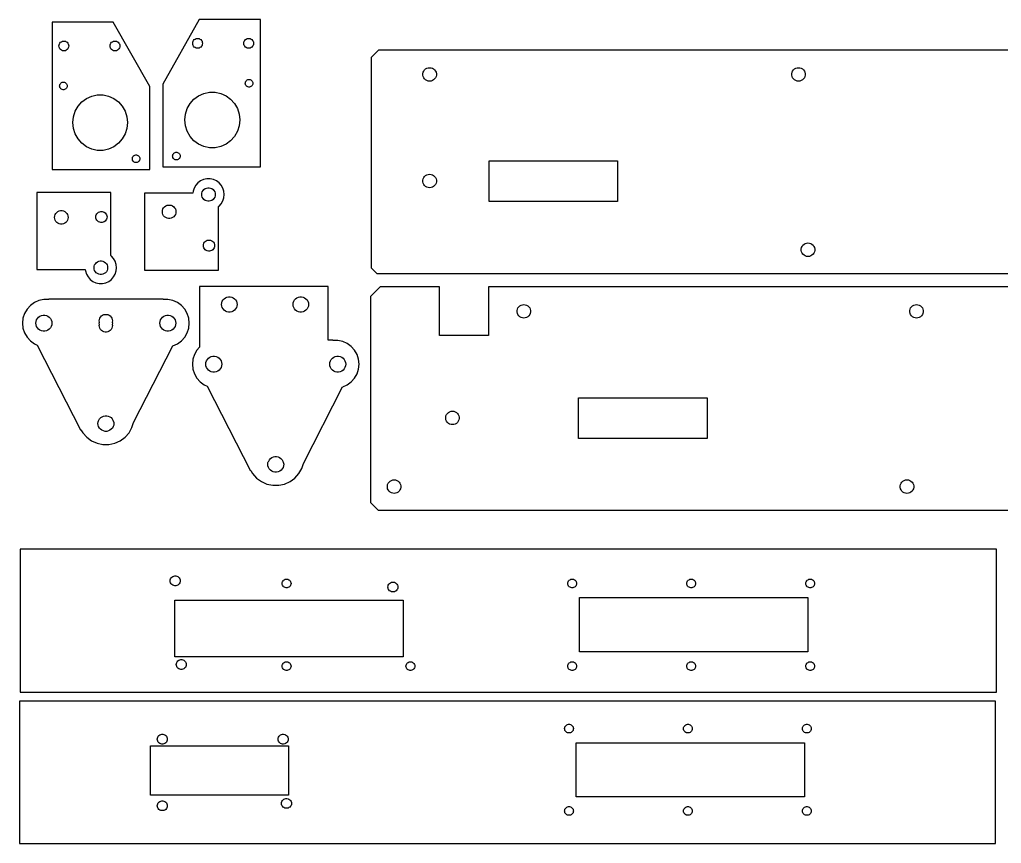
# Model space of a CAD drawing. Extents: x -131 to 1160, y 6 to 376.
# Drawn here: x 375.3 to 787.3, y 25.6 to 371.5 of the extents above; entities that cross this region are included whole.
import ezdxf

# ---------------------------------------------------------------- set-up
doc = ezdxf.new("R2010")
doc.units = 0
doc.layers.add('Layer_1', color=7, linetype='CONTINUOUS')

msp = doc.modelspace()

# ---------------------------------------------------------------- linework, layer by layer
at = {"layer": 'Layer_1', "color": 7}
for points in [[(476.360146, 371.516382), (450.670321, 371.516382), (435.359175, 344.480299), (435.359175, 309.760211), (476.360146, 309.760211)], [(429.963606, 343.368216), (414.65246, 370.404217), (388.962635, 370.404217), (388.962635, 308.648245), (429.963606, 308.648245)], [(449.788889, 359.493763), (449.371244, 359.584018), (448.981195, 359.760603), (448.635781, 360.016548), (448.350084, 360.339954), (448.136592, 360.716929), (448.004644, 361.1316), (447.959983, 361.564141), (448.004644, 361.996671), (448.136592, 362.41135), (448.350084, 362.788328), (448.635781, 363.111731), (448.981195, 363.367686), (449.371244, 363.544272), (449.788889, 363.634529), (450.215847, 363.634529), (450.633491, 363.544272), (451.02354, 363.367686), (451.368954, 363.111731), (451.654651, 362.788328), (451.868143, 362.41135), (452.000091, 361.996671), (452.044753, 361.564141), (452.000091, 361.1316), (451.868143, 360.716929), (451.654651, 360.339954), (451.368954, 360.016548), (451.02354, 359.760603), (450.633491, 359.584018), (450.215847, 359.493763)], [(471.214159, 359.493763), (470.79662, 359.584018), (470.406518, 359.760603), (470.061105, 360.016548), (469.775434, 360.339954), (469.561915, 360.716929), (469.430021, 361.1316), (469.385359, 361.564141), (469.430021, 361.996671), (469.561915, 362.41135), (469.775434, 362.788328), (470.061105, 363.111731), (470.406518, 363.367686), (470.79662, 363.544272), (471.214159, 363.634529), (471.641223, 363.634529), (472.058762, 363.544272), (472.448864, 363.367686), (472.794304, 363.111731), (473.079948, 362.788328), (473.293466, 362.41135), (473.425361, 361.996671), (473.470023, 361.564141), (473.425361, 361.1316), (473.293466, 360.716929), (473.079948, 360.339954), (472.794304, 360.016548), (472.448864, 359.760603), (472.058762, 359.584018), (471.641223, 359.493763)], [(393.681559, 358.381629), (393.263993, 358.471887), (392.873891, 358.648462), (392.528478, 358.904417), (392.242834, 359.227822), (392.029289, 359.604801), (391.897394, 360.019469), (391.852732, 360.452002), (391.897394, 360.884532), (392.029289, 361.299211), (392.242834, 361.676189), (392.528478, 361.999595), (392.873891, 362.25554), (393.263993, 362.432125), (393.681559, 362.522382), (394.108596, 362.522382), (394.526161, 362.432125), (394.916237, 362.25554), (395.261677, 361.999595), (395.547321, 361.676189), (395.76084, 361.299211), (395.892761, 360.884532), (395.937422, 360.452002), (395.892761, 360.019469), (395.76084, 359.604801), (395.547321, 359.227822), (395.261677, 358.904417), (394.916237, 358.648462), (394.526161, 358.471887), (394.108596, 358.381629)], [(415.106882, 358.381629), (414.689316, 358.471887), (414.299215, 358.648462), (413.953801, 358.904417), (413.668131, 359.227822), (413.454612, 359.604801), (413.322717, 360.019469), (413.278055, 360.452002), (413.322717, 360.884532), (413.454612, 361.299211), (413.668131, 361.676189), (413.953801, 361.999595), (414.299215, 362.25554), (414.689316, 362.432125), (415.106882, 362.522382), (415.533919, 362.522382), (415.951485, 362.432125), (416.34156, 362.25554), (416.687, 361.999595), (416.972644, 361.676189), (417.186163, 361.299211), (417.318084, 360.884532), (417.362746, 360.452002), (417.318084, 360.019469), (417.186163, 359.604801), (416.972644, 359.227822), (416.687, 358.904417), (416.34156, 358.648462), (415.951485, 358.471887), (415.533919, 358.381629)], [(525.197917, 264.953857), (928.064353, 264.953857), (931.310367, 268.186669), (931.310367, 354.726657), (927.315239, 358.705498), (902.345716, 358.705498), (902.345716, 338.313878), (881.870696, 338.313878), (881.870696, 358.705498), (525.946979, 358.705498), (522.808729, 355.580118), (522.808729, 267.333202)], [(544.547795, 348.806126), (544.67162, 349.386037), (544.913582, 349.927147), (545.26352, 350.406606), (545.705771, 350.803497), (546.221153, 351.099756), (546.787044, 351.282845), (547.378916, 351.344546), (547.97071, 351.282845), (548.536733, 351.099756), (549.052062, 350.803497), (549.49434, 350.406606), (549.844278, 349.927147), (550.086239, 349.386037), (550.210064, 348.806126), (550.210064, 348.213247), (550.086239, 347.633336), (549.844278, 347.092226), (549.49434, 346.612778), (549.052062, 346.215876), (548.536733, 345.919246), (547.97071, 345.736157), (547.378916, 345.674457), (546.787044, 345.736157), (546.221153, 345.919246), (545.705771, 346.215876), (545.26352, 346.612778), (544.913582, 347.092226), (544.67162, 347.633336), (544.547795, 348.213247)], [(699.35934, 348.806126), (699.482027, 349.386037), (699.724756, 349.927147), (700.074297, 350.406606), (700.51676, 350.803497), (701.032115, 351.099756), (701.597451, 351.282845), (702.18972, 351.344546), (702.78199, 351.282845), (703.347325, 351.099756), (703.862681, 350.803497), (704.305117, 350.406606), (704.654685, 349.927147), (704.897413, 349.386037), (705.020101, 348.806126), (705.020101, 348.213247), (704.897413, 347.633336), (704.654685, 347.092226), (704.305117, 346.612778), (703.862681, 346.215876), (703.347325, 345.919246), (702.78199, 345.736157), (702.18972, 345.674457), (701.597451, 345.736157), (701.032115, 345.919246), (700.51676, 346.215876), (700.074297, 346.612778), (699.724756, 347.092226), (699.482027, 347.633336), (699.35934, 348.213247)], [(471.455247, 343.187564), (471.132165, 343.257631), (470.830407, 343.394534), (470.563231, 343.592448), (470.342198, 343.842738), (470.176992, 344.134306), (470.074916, 344.454542), (470.040441, 344.78946), (470.074916, 345.124367), (470.176992, 345.444602), (470.342198, 345.73616), (470.563231, 345.986451), (470.830407, 346.184375), (471.132165, 346.321268), (471.455247, 346.391335), (471.785474, 346.391335), (472.108583, 346.321268), (472.41034, 346.184375), (472.67749, 345.986451), (472.898549, 345.73616), (473.063755, 345.444602), (473.165699, 345.124367), (473.20028, 344.78946), (473.165699, 344.454542), (473.063755, 344.134306), (472.898549, 343.842738), (472.67749, 343.592448), (472.41034, 343.394534), (472.108583, 343.257631), (471.785474, 343.187564)], [(393.537281, 342.075491), (393.214199, 342.145558), (392.912441, 342.282461), (392.645265, 342.480375), (392.424232, 342.730665), (392.259026, 343.022223), (392.15695, 343.342459), (392.122475, 343.677376), (392.15695, 344.012286), (392.259026, 344.332522), (392.424232, 344.624082), (392.645265, 344.87437), (392.912441, 345.072283), (393.214199, 345.209189), (393.537281, 345.279254), (393.867508, 345.279254), (394.190617, 345.209189), (394.492348, 345.072283), (394.759524, 344.87437), (394.980557, 344.624082), (395.145763, 344.332522), (395.247839, 344.012286), (395.282314, 343.677376), (395.247839, 343.342459), (395.145763, 343.022223), (394.980557, 342.730665), (394.759524, 342.480375), (394.492348, 342.282461), (394.190617, 342.145558), (393.867508, 342.075491)], [(407.927466, 316.634901), (405.576643, 317.144314), (403.381051, 318.140923), (401.436708, 319.581079), (399.828544, 321.40187), (398.626833, 323.523754), (397.8842, 325.853971), (397.632952, 328.290734), (397.8842, 330.727488), (398.626833, 333.057702), (399.828544, 335.179589), (401.436708, 337.000391), (403.381051, 338.440534), (405.576643, 339.437145), (407.927466, 339.946558), (410.330835, 339.946558), (412.681658, 339.437145), (414.87725, 338.440534), (416.821567, 337.000391), (418.429757, 335.179589), (419.631442, 333.057702), (420.374075, 330.727488), (420.625349, 328.290734), (420.374075, 325.853971), (419.631442, 323.523754), (418.429757, 321.40187), (416.821567, 319.581079), (414.87725, 318.140923), (412.681658, 317.144314), (410.330835, 316.634901)], [(454.991946, 317.746887), (452.641097, 318.2563), (450.445505, 319.252919), (448.501161, 320.69307), (446.892998, 322.513869), (445.691339, 324.635764), (444.948654, 326.965986), (444.697432, 329.402756), (444.948654, 331.839516), (445.691339, 334.169749), (446.892998, 336.29163), (448.501161, 338.11244), (450.445505, 339.552594), (452.641097, 340.54921), (454.991946, 341.058626), (457.395315, 341.058626), (459.746138, 340.54921), (461.94173, 339.552594), (463.886047, 338.11244), (465.494238, 336.29163), (466.695922, 334.169749), (467.438555, 331.839516), (467.68983, 329.402756), (467.438555, 326.965986), (466.695922, 324.635764), (465.494238, 322.513869), (463.886047, 320.69307), (461.94173, 319.252919), (459.746138, 318.2563), (457.395315, 317.746887)], [(424.043978, 311.498691), (423.720869, 311.568755), (423.419111, 311.705658), (423.151935, 311.903575), (422.930902, 312.153863), (422.765696, 312.445433), (422.663646, 312.765659), (422.629145, 313.100576), (422.663646, 313.435486), (422.765696, 313.755719), (422.930902, 314.047279), (423.151935, 314.297578), (423.419111, 314.495483), (423.720869, 314.632387), (424.043978, 314.702454), (424.374178, 314.702454), (424.697287, 314.632387), (424.999044, 314.495483), (425.26622, 314.297578), (425.487253, 314.047279), (425.652459, 313.755719), (425.754509, 313.435486), (425.789011, 313.100576), (425.754509, 312.765659), (425.652459, 312.445433), (425.487253, 312.153863), (425.26622, 311.903575), (424.999044, 311.705658), (424.697287, 311.568755), (424.374178, 311.498691)], [(440.948551, 312.610652), (440.625468, 312.680719), (440.323737, 312.817633), (440.056535, 313.015536), (439.835502, 313.265835), (439.670375, 313.557405), (439.568299, 313.877639), (439.533718, 314.212548), (439.568299, 314.547466), (439.670375, 314.867701), (439.835502, 315.159259), (440.056535, 315.409547), (440.323737, 315.607471), (440.625468, 315.744367), (440.948551, 315.814431), (441.278857, 315.814431), (441.601939, 315.744367), (441.903644, 315.607471), (442.170873, 315.409547), (442.391879, 315.159259), (442.557032, 314.867701), (442.659082, 314.547466), (442.693584, 314.212548), (442.659082, 313.877639), (442.557032, 313.557405), (442.391879, 313.265835), (442.170873, 313.015536), (441.903644, 312.817633), (441.601939, 312.680719), (441.278857, 312.610652)], [(572.348254, 312.202678), (626.282455, 312.202678), (626.282455, 295.093629), (572.348254, 295.093629)], [(544.547795, 304.044058), (544.67162, 304.623966), (544.913582, 305.165076), (545.26352, 305.644527), (545.705771, 306.041426), (546.221153, 306.337685), (546.787044, 306.520785), (547.378916, 306.582486), (547.97071, 306.520785), (548.536733, 306.337685), (549.052062, 306.041426), (549.49434, 305.644527), (549.844278, 305.165076), (550.086239, 304.623966), (550.210064, 304.044058), (550.210064, 303.451177), (550.086239, 302.871276), (549.844278, 302.330156), (549.49434, 301.850707), (549.052062, 301.453808), (548.536733, 301.157168), (547.97071, 300.974065), (547.378916, 300.912367), (546.787044, 300.974065), (546.221153, 301.157168), (545.705771, 301.453808), (545.26352, 301.850707), (544.913582, 302.330156), (544.67162, 302.871276), (544.547795, 303.451177)], [(458.75874, 293.0087), (459.012052, 293.192688), (459.935845, 294.218689), (460.626248, 295.4144), (461.052836, 296.727387), (461.19714, 298.100397), (461.052836, 299.473486), (460.626248, 300.786486), (459.935845, 301.982184), (459.012052, 303.008182), (457.89514, 303.819683), (456.633845, 304.381184), (455.283438, 304.668284), (453.902842, 304.668284), (452.552329, 304.381184), (451.29114, 303.819683), (450.174228, 303.008182), (449.250329, 301.982184), (448.560031, 300.786486), (448.133444, 299.473486), (448.046845, 298.649087), (427.770713, 298.649087), (427.770713, 266.340298), (458.75874, 266.340298)], [(454.295245, 295.266209), (453.712448, 295.390079), (453.168147, 295.63239), (452.686235, 295.98259), (452.287534, 296.425288), (451.98964, 296.941276), (451.805543, 297.507886), (451.743233, 298.100397), (451.805543, 298.692976), (451.98964, 299.259587), (452.287534, 299.775588), (452.686235, 300.218286), (453.168147, 300.568486), (453.712448, 300.810886), (454.295245, 300.934688), (454.891034, 300.934688), (455.473726, 300.810886), (456.018027, 300.568486), (456.500045, 300.218286), (456.898745, 299.775588), (457.19664, 299.259587), (457.380737, 298.692976), (457.44302, 298.100397), (457.380737, 297.507886), (457.19664, 296.941276), (456.898745, 296.425288), (456.500045, 295.98259), (456.018027, 295.63239), (455.473726, 295.390079), (454.891034, 295.266209)], [(411.460024, 261.071068), (412.721319, 261.632566), (413.838231, 262.444067), (414.762024, 263.470069), (415.452428, 264.665768), (415.879015, 265.978768), (416.023319, 267.351869), (415.879015, 268.724866), (415.452428, 270.037964), (414.762024, 271.233565), (413.838231, 272.259564), (413.584919, 272.443666), (413.584919, 298.969765), (382.596893, 298.969765), (382.596893, 266.660967), (402.887921, 266.660967), (402.959623, 265.978768), (403.386184, 264.665768), (404.076482, 263.470069), (405.000381, 262.444067), (406.117293, 261.632566), (407.378509, 261.071068), (408.729021, 260.784066), (410.109591, 260.784066)], [(437.775006, 288.011893), (437.192288, 288.135792), (436.648013, 288.378102), (436.165995, 288.728302), (435.767348, 289.171104), (435.469453, 289.687091), (435.285356, 290.253702), (435.223073, 290.846183), (435.285356, 291.438689), (435.469453, 292.005397), (435.767348, 292.521279), (436.165995, 292.964088), (436.648013, 293.314288), (437.192288, 293.556599), (437.775006, 293.6805), (438.370821, 293.6805), (438.953645, 293.556599), (439.49792, 293.314288), (439.979911, 292.964088), (440.378532, 292.521279), (440.6764, 292.005397), (440.860524, 291.438689), (440.922833, 290.846183), (440.860524, 290.253702), (440.6764, 289.687091), (440.378532, 289.171104), (439.979911, 288.728302), (439.49792, 288.378102), (438.953645, 288.135792), (438.370821, 288.011893)], [(392.540252, 285.650365), (391.957507, 285.774264), (391.413233, 286.016564), (390.931241, 286.366764), (390.532567, 286.809565), (390.234673, 287.325465), (390.050576, 287.892065), (389.988293, 288.484666), (390.050576, 289.077166), (390.234673, 289.643766), (390.532567, 290.159764), (390.931241, 290.602566), (391.413233, 290.952665), (391.957507, 291.195065), (392.540252, 291.318965), (393.136094, 291.318965), (393.718785, 291.195065), (394.263086, 290.952665), (394.745104, 290.602566), (395.143805, 290.159764), (395.441699, 289.643766), (395.625796, 289.077166), (395.688106, 288.484666), (395.625796, 287.892065), (395.441699, 287.325465), (395.143805, 286.809565), (394.745104, 286.366764), (394.263086, 286.016564), (393.718785, 285.774264), (393.136094, 285.650365)], [(409.41752, 286.310566), (408.937116, 286.412666), (408.488409, 286.612464), (408.091031, 286.901166), (407.762419, 287.266164), (407.516806, 287.691564), (407.365015, 288.158665), (407.313606, 288.647165), (407.365015, 289.135665), (407.516806, 289.602864), (407.762419, 290.028166), (408.091031, 290.393264), (408.488409, 290.681964), (408.937116, 290.881664), (409.41752, 290.983864), (409.908719, 290.983864), (410.389229, 290.881664), (410.837909, 290.681964), (411.235313, 290.393264), (411.563926, 290.028166), (411.809512, 289.602864), (411.96133, 289.135665), (412.012633, 288.647165), (411.96133, 288.158665), (411.809512, 287.691564), (411.563926, 287.266164), (411.235313, 286.901166), (410.837909, 286.612464), (410.389229, 286.412666), (409.908719, 286.310566)], [(454.530434, 274.305923), (454.04995, 274.408026), (453.601243, 274.607812), (453.203945, 274.896499), (452.875253, 275.261516), (452.62964, 275.686886), (452.477849, 276.154059), (452.426546, 276.642509), (452.477849, 277.131009), (452.62964, 277.598207), (452.875253, 278.023499), (453.203945, 278.388499), (453.601243, 278.677289), (454.04995, 278.876999), (454.530434, 278.979208), (455.021633, 278.979208), (455.502036, 278.876999), (455.950743, 278.677289), (456.348148, 278.388499), (456.676839, 278.023499), (456.922346, 277.598207), (457.074138, 277.131009), (457.12552, 276.642509), (457.074138, 276.154059), (456.922346, 275.686886), (456.676839, 275.261516), (456.348148, 274.896499), (455.950743, 274.607812), (455.502036, 274.408026), (455.021633, 274.305923)], [(703.354443, 275.197386), (703.47713, 275.777326), (703.719859, 276.318426), (704.069426, 276.797904), (704.511862, 277.194779), (705.027271, 277.491059), (705.592553, 277.674151), (706.184849, 277.735852), (706.777146, 277.674151), (707.342428, 277.491059), (707.85781, 277.194779), (708.300273, 276.797904), (708.64984, 276.318426), (708.892569, 275.777326), (709.015256, 275.197386), (709.015256, 274.604534), (708.892569, 274.024621), (708.64984, 273.483521), (708.300273, 273.00407), (707.85781, 272.607168), (707.342428, 272.310517), (706.777146, 272.127426), (706.184849, 272.065725), (705.592553, 272.127426), (705.027271, 272.310517), (704.511862, 272.607168), (704.069426, 273.00407), (703.719859, 273.483521), (703.47713, 274.024621), (703.354443, 274.604534)], [(409.121425, 264.517567), (408.538627, 264.641466), (407.994326, 264.883766), (407.512414, 265.233966), (407.113714, 265.676768), (406.815819, 266.192668), (406.631722, 266.759369), (406.569413, 267.351869), (406.631722, 267.944369), (406.815819, 268.510966), (407.113714, 269.026964), (407.512414, 269.469766), (407.994326, 269.819865), (408.538627, 270.062265), (409.121425, 270.186064), (409.717214, 270.186064), (410.299932, 270.062265), (410.844206, 269.819865), (411.326224, 269.469766), (411.724925, 269.026964), (412.022819, 268.510966), (412.206916, 267.944369), (412.269199, 267.351869), (412.206916, 266.759369), (412.022819, 266.192668), (411.724925, 265.676768), (411.326224, 265.233966), (410.844206, 264.883766), (410.299932, 264.641466), (409.717214, 264.517567)], [(486.525253, 176.51864), (488.817073, 177.53903), (490.846613, 179.0136), (492.525262, 180.87791), (493.779572, 183.050509), (494.470055, 185.17559), (510.86467, 217.351749), (510.907268, 217.360745), (512.817057, 218.211065), (514.508353, 219.439864), (515.907258, 220.993455), (516.952574, 222.803954), (517.598554, 224.792264), (517.817074, 226.871365), (517.598554, 228.950466), (516.952574, 230.938765), (515.907258, 232.749165), (514.508353, 234.302764), (512.817057, 235.531664), (510.907268, 236.381966), (508.862356, 236.816565), (506.817074, 236.816565), (506.817074, 236.931365), (504.817063, 236.931365), (504.817063, 259.43136), (450.817059, 259.43136), (450.817059, 233.959965), (449.72687, 232.749155), (448.681554, 230.938765), (448.035574, 228.950455), (447.817055, 226.871354), (448.035574, 224.792256), (448.681554, 222.803954), (449.72687, 220.993455), (451.125775, 219.439864), (452.817071, 218.211065), (454.00005, 217.684354), (472.154673, 182.054036), (472.367266, 182.162385), (473.108867, 180.877905), (474.787516, 179.013595), (476.817055, 177.539024), (479.108876, 176.518635), (481.562727, 175.997136), (484.071401, 175.997136)], [(927.964394, 259.253748), (572.040755, 259.253748), (572.040755, 238.862136), (551.56571, 238.862136), (551.56571, 259.253748), (526.596187, 259.253748), (522.601031, 255.274878), (522.601031, 168.734919), (525.847098, 165.502107), (928.713482, 165.502107), (931.10267, 167.881558), (931.10267, 256.128246)], [(415.234173, 193.6859), (417.525967, 194.706289), (419.555533, 196.18086), (421.234156, 198.045169), (422.488466, 200.217769), (423.178975, 202.34286), (439.573564, 234.519011), (439.616162, 234.528007), (441.525978, 235.378327), (443.217274, 236.607126), (444.616179, 238.160717), (445.661468, 239.971227), (446.307475, 241.959528), (446.525968, 244.038627), (446.307475, 246.117725), (445.661468, 248.106024), (444.616179, 249.916425), (443.217274, 251.470021), (441.525978, 252.698921), (439.616162, 253.54922), (437.571277, 253.983819), (435.525968, 253.983819), (435.525968, 254.098619), (387.525948, 254.098619), (387.525948, 253.983819), (385.480639, 253.983819), (383.435728, 253.54922), (381.525939, 252.698921), (379.834643, 251.470021), (378.435738, 249.916425), (377.390448, 248.106024), (376.744415, 246.117725), (376.525949, 244.038627), (376.744415, 241.959518), (377.390448, 239.971216), (378.435738, 238.160717), (379.834643, 236.607126), (381.525939, 235.378327), (382.708944, 234.851616), (400.863541, 199.221298), (401.076134, 199.329647), (401.817761, 198.045167), (403.496383, 196.180857), (405.525949, 194.706286), (407.817743, 193.685897), (410.271621, 193.164398), (412.780268, 193.164398)], [(462.977362, 248.699167), (462.312755, 248.840478), (461.692069, 249.116767), (461.142371, 249.516168), (460.687764, 250.021073), (460.348065, 250.609464), (460.138066, 251.255664), (460.067051, 251.931372), (460.138066, 252.607073), (460.348065, 253.253273), (460.687764, 253.841672), (461.142371, 254.346558), (461.692069, 254.74597), (462.312755, 255.022259), (462.977362, 255.16357), (463.656759, 255.16357), (464.321366, 255.022259), (464.942052, 254.74597), (465.491777, 254.346558), (465.946331, 253.841672), (466.286056, 253.253273), (466.496056, 252.607073), (466.567044, 251.931372), (466.496056, 251.255664), (466.286056, 250.609464), (465.946331, 250.021073), (465.491777, 249.516168), (464.942052, 249.116767), (464.321366, 248.840478), (463.656759, 248.699167)], [(492.977355, 248.699167), (492.312722, 248.840478), (491.692036, 249.116767), (491.14239, 249.516168), (490.687757, 250.021073), (490.348032, 250.609464), (490.138085, 251.255664), (490.067071, 251.931372), (490.138085, 252.607073), (490.348032, 253.253273), (490.687757, 253.841672), (491.14239, 254.346558), (491.692062, 254.74597), (492.312722, 255.022259), (492.977355, 255.16357), (493.656752, 255.16357), (494.321359, 255.022259), (494.942072, 254.74597), (495.49177, 254.346558), (495.946377, 253.841672), (496.286076, 253.253273), (496.496075, 252.607073), (496.567063, 251.931372), (496.496075, 251.255664), (496.286076, 250.609464), (495.946377, 250.021073), (495.49177, 249.516168), (494.942072, 249.116767), (494.321359, 248.840478), (493.656752, 248.699167)], [(589.753128, 248.761577), (589.630441, 248.181896), (589.387712, 247.640487), (589.038171, 247.160985), (588.595708, 246.764396), (588.0803, 246.468137), (587.515017, 246.285037), (586.922721, 246.223037), (586.330451, 246.285037), (585.765143, 246.468137), (585.249761, 246.764396), (584.807298, 247.160985), (584.457731, 247.640487), (584.215028, 248.181896), (584.092341, 248.761577), (584.092341, 249.354267), (584.215028, 249.933996), (584.457731, 250.475407), (584.807298, 250.954856), (585.249761, 251.351456), (585.765143, 251.647715), (586.330451, 251.830818), (586.922721, 251.892817), (587.515017, 251.830818), (588.0803, 251.647715), (588.595708, 251.351456), (589.038171, 250.954856), (589.387712, 250.475407), (589.630441, 249.933996), (589.753128, 249.354267)], [(754.552085, 248.761577), (754.429398, 248.181896), (754.186669, 247.640487), (753.837101, 247.160985), (753.394639, 246.764396), (752.879257, 246.468137), (752.313975, 246.285037), (751.721678, 246.223037), (751.129409, 246.285037), (750.5641, 246.468137), (750.048718, 246.764396), (749.606255, 247.160985), (749.256688, 247.640487), (749.013985, 248.181896), (748.891298, 248.761577), (748.891298, 249.354267), (749.013985, 249.933996), (749.256688, 250.475407), (749.606255, 250.954856), (750.048718, 251.351456), (750.5641, 251.647715), (751.129409, 251.830818), (751.721678, 251.892817), (752.313975, 251.830818), (752.879257, 251.647715), (753.394639, 251.351456), (753.837101, 250.954856), (754.186669, 250.475407), (754.429398, 249.933996), (754.552085, 249.354267)], [(385.175734, 240.70702), (384.490754, 240.85262), (383.850938, 241.13742), (383.284333, 241.54912), (382.815756, 242.069521), (382.465554, 242.67602), (382.249151, 243.342119), (382.175941, 244.038629), (382.249151, 244.735126), (382.465554, 245.401228), (382.815756, 246.007727), (383.284333, 246.528128), (383.850938, 246.939828), (384.490754, 247.224628), (385.175734, 247.370228), (385.876139, 247.370228), (386.561145, 247.224628), (387.200934, 246.939828), (387.767539, 246.528128), (388.236143, 246.007727), (388.586345, 245.401228), (388.802748, 244.735126), (388.875958, 244.038629), (388.802748, 243.342119), (388.586345, 242.67602), (388.236143, 242.069521), (387.767539, 241.54912), (387.200934, 241.13742), (386.561145, 240.85262), (385.876139, 240.70702)], [(411.238515, 240.303721), (410.676143, 240.42322), (410.150945, 240.657019), (409.685834, 240.994921), (409.301156, 241.42222), (409.013713, 241.920121), (408.836045, 242.466819), (408.775958, 243.038621), (408.828557, 243.53862), (408.775958, 244.038629), (408.828557, 244.538631), (408.775958, 245.038627), (408.836045, 245.610328), (409.013713, 246.157127), (409.301156, 246.655028), (409.685834, 247.082227), (410.150971, 247.420227), (410.676143, 247.654028), (411.238515, 247.773527), (411.813401, 247.773527), (412.375747, 247.654028), (412.900945, 247.420227), (413.366056, 247.082227), (413.750734, 246.655028), (414.038203, 246.157127), (414.215845, 245.610328), (414.275958, 245.038627), (414.223465, 244.538631), (414.275958, 244.038629), (414.223465, 243.53862), (414.275958, 243.038621), (414.215845, 242.466819), (414.038203, 241.920121), (413.750734, 241.42222), (413.366056, 240.994921), (412.900945, 240.657019), (412.375747, 240.42322), (411.813401, 240.303721)], [(437.175778, 240.70702), (436.490771, 240.85262), (435.850982, 241.13742), (435.284377, 241.54912), (434.815774, 242.069521), (434.465545, 242.67602), (434.249169, 243.342119), (434.175958, 244.038629), (434.249169, 244.735126), (434.465545, 245.401228), (434.815774, 246.007727), (435.284377, 246.528128), (435.850982, 246.939828), (436.490771, 247.224628), (437.175778, 247.370228), (437.876183, 247.370228), (438.561163, 247.224628), (439.200978, 246.939828), (439.767583, 246.528128), (440.23616, 246.007727), (440.586363, 245.401228), (440.802765, 244.735126), (440.875976, 244.038629), (440.802765, 243.342119), (440.586363, 242.67602), (440.23616, 242.069521), (439.767583, 241.54912), (439.200978, 241.13742), (438.561163, 240.85262), (437.876183, 240.70702)], [(456.466866, 223.53976), (455.78186, 223.685361), (455.142071, 223.970161), (454.575466, 224.38186), (454.106862, 224.902261), (453.75666, 225.50876), (453.540257, 226.17486), (453.467047, 226.871359), (453.540257, 227.567859), (453.75666, 228.233961), (454.106862, 228.840471), (454.575466, 229.360869), (455.142071, 229.772561), (455.78186, 230.057361), (456.466866, 230.202969), (457.167271, 230.202969), (457.852251, 230.057361), (458.492066, 229.772561), (459.058671, 229.360869), (459.527275, 228.840471), (459.877451, 228.233961), (460.093854, 227.567859), (460.167037, 226.871359), (460.093854, 226.17486), (459.877451, 225.50876), (459.527275, 224.902261), (459.058671, 224.38186), (458.492066, 223.970161), (457.852251, 223.685361), (457.167271, 223.53976)], [(508.466831, 223.53976), (507.781851, 223.685361), (507.142062, 223.970161), (506.575457, 224.38186), (506.106853, 224.902261), (505.756651, 225.50876), (505.540275, 226.17486), (505.467064, 226.871359), (505.540275, 227.567859), (505.756651, 228.233961), (506.106853, 228.840471), (506.575457, 229.360869), (507.142062, 229.772561), (507.781851, 230.057361), (508.466831, 230.202969), (509.167262, 230.202969), (509.852242, 230.057361), (510.492031, 229.772561), (511.058663, 229.360869), (511.527266, 228.840471), (511.877469, 228.233961), (512.093871, 227.567859), (512.167055, 226.871359), (512.093871, 226.17486), (511.877469, 225.50876), (511.527266, 224.902261), (511.058663, 224.38186), (510.492031, 223.970161), (509.852242, 223.685361), (509.167262, 223.53976)], [(663.828762, 195.641879), (609.894561, 195.641879), (609.894561, 212.750957), (663.828762, 212.750957)], [(559.789674, 203.999567), (559.667013, 203.419846), (559.424284, 202.878437), (559.074717, 202.398975), (558.632254, 202.002386), (558.116872, 201.706137), (557.551564, 201.523046), (556.959294, 201.461046), (556.366998, 201.523046), (555.801715, 201.706137), (555.286307, 202.002386), (554.843871, 202.398975), (554.494303, 202.878437), (554.251574, 203.419846), (554.128887, 203.999567), (554.128887, 204.592226), (554.251574, 205.171946), (554.494303, 205.713355), (554.843871, 206.192807), (555.286307, 206.589406), (555.801715, 206.885666), (556.366998, 207.068768), (556.959294, 207.130768), (557.551564, 207.068768), (558.116872, 206.885666), (558.632254, 206.589406), (559.074717, 206.192807), (559.424284, 205.713355), (559.667013, 205.171946), (559.789674, 204.592226)], [(411.175782, 198.65197), (410.490749, 198.79757), (409.85096, 199.082421), (409.284382, 199.494091), (408.815752, 200.014521), (408.465576, 200.621049), (408.249146, 201.287109), (408.175963, 201.983601), (408.249146, 202.680119), (408.367706, 203.04485), (408.492986, 203.108749), (408.556989, 203.305549), (408.896714, 203.893929), (409.351321, 204.39886), (409.90102, 204.79822), (410.521706, 205.07458), (411.186286, 205.215809), (411.86571, 205.215809), (412.53029, 205.07458), (413.151003, 204.79822), (413.700674, 204.39886), (414.155308, 203.893929), (414.495006, 203.305549), (414.705006, 202.65936), (414.71506, 202.569261), (414.820735, 202.515461), (414.876641, 201.983609), (414.803431, 201.287119), (414.587002, 200.62106), (414.236853, 200.014529), (413.768223, 199.494099), (413.201617, 199.082431), (412.561828, 198.797581), (411.876769, 198.651981)], [(482.466915, 181.484711), (481.781855, 181.630311), (481.142066, 181.915161), (480.575461, 182.326821), (480.106831, 182.847259), (479.756682, 183.45379), (479.540279, 184.119849), (479.467069, 184.816341), (479.540279, 185.51286), (479.658812, 185.87758), (479.784093, 185.941479), (479.847989, 186.138279), (480.187714, 186.72667), (480.642348, 187.231601), (481.19202, 187.63096), (481.812706, 187.90732), (482.477313, 188.048549), (483.15671, 188.048549), (483.821317, 187.90732), (484.442003, 187.63096), (484.991675, 187.231601), (485.446308, 186.72667), (485.786033, 186.138279), (485.99598, 185.49209), (486.006034, 185.401991), (486.111682, 185.348191), (486.167589, 184.816349), (486.094379, 184.11986), (485.877949, 183.453801), (485.5278, 182.84727), (485.05917, 182.326829), (484.492591, 181.915169), (483.852802, 181.630321), (483.167743, 181.484721)], [(535.319552, 175.152917), (535.196865, 174.573188), (534.954136, 174.031771), (534.604569, 173.55232), (534.162106, 173.155709), (533.646724, 172.859455), (533.081442, 172.676364), (532.489145, 172.614372), (531.896849, 172.676364), (531.331567, 172.859455), (530.816185, 173.155709), (530.373722, 173.55232), (530.024155, 174.031771), (529.781426, 174.573188), (529.658739, 175.152917), (529.658739, 175.745557), (529.781426, 176.325285), (530.024155, 176.866676), (530.373722, 177.346154), (530.816185, 177.742738), (531.331567, 178.038992), (531.896849, 178.222083), (532.489145, 178.284075), (533.081442, 178.222083), (533.646724, 178.038992), (534.162106, 177.742738), (534.604569, 177.346154), (534.954136, 176.866676), (535.196865, 176.325285), (535.319552, 175.745557)], [(750.556983, 175.152917), (750.434295, 174.573188), (750.191566, 174.031771), (749.841999, 173.55232), (749.399536, 173.155709), (748.884154, 172.859455), (748.318872, 172.676364), (747.726576, 172.614372), (747.13428, 172.676364), (746.568997, 172.859455), (746.053589, 173.155709), (745.611153, 173.55232), (745.261585, 174.031771), (745.018856, 174.573188), (744.896169, 175.152917), (744.896169, 175.745557), (745.018856, 176.325285), (745.261585, 176.866676), (745.611153, 177.346154), (746.053589, 177.742738), (746.568997, 178.038992), (747.13428, 178.222083), (747.726576, 178.284075), (748.318872, 178.222083), (748.884154, 178.038992), (749.399536, 177.742738), (749.841999, 177.346154), (750.191566, 176.866676), (750.434295, 176.325285), (750.556983, 175.745557)], [(785.334319, 149.151151), (375.50299, 149.151151), (375.50299, 89.148837), (785.334319, 89.148837)], [(440.40724, 133.82188), (439.97835, 133.911706), (439.577692, 134.088792), (439.222912, 134.34475), (438.929542, 134.668256), (438.710282, 135.045287), (438.574736, 135.45944), (438.52891, 135.892457), (438.574736, 136.3255), (438.710282, 136.739547), (438.929542, 137.116684), (439.222912, 137.44019), (439.577692, 137.696148), (439.97835, 137.873313), (440.40724, 137.963165), (440.84576, 137.963165), (441.27465, 137.873313), (441.675308, 137.696148), (442.030088, 137.44019), (442.323458, 137.116684), (442.542692, 136.739547), (442.678264, 136.3255), (442.72409, 135.892457), (442.678264, 135.45944), (442.542692, 135.045287), (442.323458, 134.668256), (442.030088, 134.34475), (441.675308, 134.088792), (441.27465, 133.911706), (440.84576, 133.82188)], [(487.182239, 132.945739), (486.803674, 133.024611), (486.45109, 133.18061), (486.138458, 133.406114), (485.879749, 133.691203), (485.686947, 134.023308), (485.56709, 134.388168), (485.527138, 134.769671), (485.56709, 135.150988), (485.686947, 135.515955), (485.879749, 135.84806), (486.138458, 136.133042), (486.45109, 136.358547), (486.803674, 136.514545), (487.182239, 136.594423), (487.567817, 136.594423), (487.946383, 136.514545), (488.298966, 136.358547), (488.611624, 136.133042), (488.870334, 135.84806), (489.063109, 135.515955), (489.182966, 135.150988), (489.222918, 134.769671), (489.182966, 134.388168), (489.063109, 134.023308), (488.870334, 133.691203), (488.611624, 133.406114), (488.298966, 133.18061), (487.946383, 133.024611), (487.567817, 132.945739)], [(607.04521, 132.945739), (606.666565, 133.024611), (606.314034, 133.18061), (606.001349, 133.406114), (605.742693, 133.691203), (605.549891, 134.023308), (605.430034, 134.388168), (605.390082, 134.769671), (605.430034, 135.150988), (605.549891, 135.515955), (605.742693, 135.84806), (606.001349, 136.133042), (606.314034, 136.358547), (606.666565, 136.514545), (607.04521, 136.594423), (607.430681, 136.594423), (607.809353, 136.514545), (608.161884, 136.358547), (608.474542, 136.133042), (608.733225, 135.84806), (608.926, 135.515955), (609.045857, 135.150988), (609.085835, 134.769671), (609.045857, 134.388168), (608.926, 134.023308), (608.733225, 133.691203), (608.474542, 133.406114), (608.161884, 133.18061), (607.809353, 133.024611), (607.430681, 132.945739)], [(656.988066, 132.945739), (656.6095, 133.024611), (656.25689, 133.18061), (655.944231, 133.406114), (655.685548, 133.691203), (655.49272, 134.023308), (655.372943, 134.388168), (655.332965, 134.769671), (655.372943, 135.150988), (655.49272, 135.515955), (655.685548, 135.84806), (655.944231, 136.133042), (656.25689, 136.358547), (656.6095, 136.514545), (656.988066, 136.594423), (657.373643, 136.594423), (657.752209, 136.514545), (658.104766, 136.358547), (658.417424, 136.133042), (658.67616, 135.84806), (658.868909, 135.515955), (658.988765, 135.150988), (659.028717, 134.769671), (658.988765, 134.388168), (658.868909, 134.023308), (658.67616, 133.691203), (658.417424, 133.406114), (658.104766, 133.18061), (657.752209, 133.024611), (657.373643, 132.945739)], [(706.930948, 132.945739), (706.552382, 133.024611), (706.199772, 133.18061), (705.88714, 133.406114), (705.628431, 133.691203), (705.435682, 134.023308), (705.315772, 134.388168), (705.27582, 134.769671), (705.315772, 135.150988), (705.435682, 135.515955), (705.628431, 135.84806), (705.88714, 136.133042), (706.199772, 136.358547), (706.552382, 136.514545), (706.930948, 136.594423), (707.316525, 136.594423), (707.695038, 136.514545), (708.047675, 136.358547), (708.360306, 136.133042), (708.619016, 135.84806), (708.811818, 135.515955), (708.931648, 135.150988), (708.971626, 134.769671), (708.931648, 134.388168), (708.811818, 134.023308), (708.619016, 133.691203), (708.360306, 133.406114), (708.047675, 133.18061), (707.695038, 133.024611), (707.316525, 132.945739)], [(531.758287, 131.211422), (531.329768, 131.301248), (530.929215, 131.478228), (530.57462, 131.734186), (530.280959, 132.057798), (530.062202, 132.434961), (529.926365, 132.849219), (529.880433, 133.28213), (529.926365, 133.715174), (530.062202, 134.12922), (530.280959, 134.506252), (530.57462, 134.829864), (530.929215, 135.085821), (531.329768, 135.262907), (531.758287, 135.352733), (532.197786, 135.352733), (532.626279, 135.262907), (533.026832, 135.085821), (533.381426, 134.829864), (533.675087, 134.506252), (533.893845, 134.12922), (534.029682, 133.715174), (534.075614, 133.28213), (534.029682, 132.849219), (533.893845, 132.434961), (533.675087, 132.057798), (533.381426, 131.734186), (533.026832, 131.478228), (532.626279, 131.301248), (532.197786, 131.211422)], [(440.428724, 104.025431), (440.428724, 127.827957), (536.319069, 127.827957), (536.319069, 104.025431)], [(610.234497, 106.00888), (610.234497, 128.8198), (706.124868, 128.8198), (706.124868, 106.00888)], [(442.961342, 98.641558), (442.532426, 98.731384), (442.131767, 98.908575), (441.776988, 99.164427), (441.483618, 99.487827), (441.264278, 99.864964), (441.128811, 100.279223), (441.082986, 100.71216), (441.128811, 101.145177), (441.264278, 101.559224), (441.483618, 101.936361), (441.776988, 102.259867), (442.131767, 102.515825), (442.532426, 102.693016), (442.961342, 102.782842), (443.399836, 102.782842), (443.828752, 102.693016), (444.229384, 102.515825), (444.584164, 102.259867), (444.877534, 101.936361), (445.096794, 101.559224), (445.232314, 101.145177), (445.278192, 100.71216), (445.232314, 100.279223), (445.096794, 99.864964), (444.877534, 99.487827), (444.584164, 99.164427), (444.229384, 98.908575), (443.828752, 98.731384), (443.399836, 98.641558)], [(487.182239, 98.233596), (486.803674, 98.312442), (486.45109, 98.468467), (486.138458, 98.693866), (485.879749, 98.978954), (485.686947, 99.311059), (485.56709, 99.675999), (485.527138, 100.057422), (485.56709, 100.438846), (485.686947, 100.80368), (485.879749, 101.13589), (486.138458, 101.420873), (486.45109, 101.646272), (486.803674, 101.802296), (487.182239, 101.882148), (487.567817, 101.882148), (487.946382, 101.802296), (488.298966, 101.646272), (488.611624, 101.420873), (488.870334, 101.13589), (489.063109, 100.80368), (489.182966, 100.438846), (489.222918, 100.057422), (489.182966, 99.675999), (489.063109, 99.311059), (488.870334, 98.978954), (488.611624, 98.693866), (488.298966, 98.468467), (487.946382, 98.312442), (487.567817, 98.233596)], [(539.122858, 98.233596), (538.744292, 98.312442), (538.391682, 98.468467), (538.07905, 98.693866), (537.820341, 98.978954), (537.627565, 99.311059), (537.507709, 99.675999), (537.467757, 100.057422), (537.507709, 100.438846), (537.627565, 100.80368), (537.820341, 101.13589), (538.07905, 101.420873), (538.391682, 101.646272), (538.744292, 101.802296), (539.122858, 101.882148), (539.508409, 101.882148), (539.886975, 101.802296), (540.239585, 101.646272), (540.552243, 101.420873), (540.810873, 101.13589), (541.003702, 100.80368), (541.123584, 100.438846), (541.163536, 100.057422), (541.123584, 99.675999), (541.003702, 99.311059), (540.810873, 98.978954), (540.552243, 98.693866), (540.239585, 98.468467), (539.886975, 98.312442), (539.508409, 98.233596)], [(607.04521, 98.233596), (606.666565, 98.312442), (606.314034, 98.468467), (606.001349, 98.693866), (605.742693, 98.978954), (605.549891, 99.311059), (605.430034, 99.675999), (605.390082, 100.057422), (605.430034, 100.438846), (605.549891, 100.80368), (605.742693, 101.13589), (606.001349, 101.420873), (606.314034, 101.646272), (606.666565, 101.802296), (607.04521, 101.882148), (607.430681, 101.882148), (607.809353, 101.802296), (608.161884, 101.646272), (608.474542, 101.420873), (608.733225, 101.13589), (608.926, 100.80368), (609.045857, 100.438846), (609.085835, 100.057422), (609.045857, 99.675999), (608.926, 99.311059), (608.733225, 98.978954), (608.474542, 98.693866), (608.161884, 98.468467), (607.809353, 98.312442), (607.430681, 98.233596)], [(656.988066, 98.233596), (656.6095, 98.312442), (656.25689, 98.468467), (655.944231, 98.693866), (655.685548, 98.978954), (655.49272, 99.311059), (655.372943, 99.675999), (655.332965, 100.057422), (655.372943, 100.438846), (655.49272, 100.80368), (655.685548, 101.13589), (655.944231, 101.420873), (656.25689, 101.646272), (656.6095, 101.802296), (656.988066, 101.882148), (657.373643, 101.882148), (657.752209, 101.802296), (658.104766, 101.646272), (658.417424, 101.420873), (658.67616, 101.13589), (658.868909, 100.80368), (658.988765, 100.438846), (659.028717, 100.057422), (658.988765, 99.675999), (658.868909, 99.311059), (658.67616, 98.978954), (658.417424, 98.693866), (658.104766, 98.468467), (657.752209, 98.312442), (657.373643, 98.233596)], [(706.930948, 98.233596), (706.552382, 98.312442), (706.199772, 98.468467), (705.88714, 98.693866), (705.628431, 98.978954), (705.435682, 99.311059), (705.315772, 99.675999), (705.27582, 100.057422), (705.315772, 100.438846), (705.435682, 100.80368), (705.628431, 101.13589), (705.88714, 101.420873), (706.199772, 101.646272), (706.552382, 101.802296), (706.930948, 101.882148), (707.316525, 101.882148), (707.695038, 101.802296), (708.047675, 101.646272), (708.360306, 101.420873), (708.619016, 101.13589), (708.811818, 100.80368), (708.931648, 100.438846), (708.971626, 100.057422), (708.931648, 99.675999), (708.811818, 99.311059), (708.619016, 98.978954), (708.360306, 98.693866), (708.047675, 98.468467), (707.695038, 98.312442), (707.316525, 98.233596)], [(784.835923, 85.418775), (375.332387, 85.418775), (375.332387, 25.648228), (784.835923, 25.648228)], [(605.691363, 72.034457), (605.313089, 72.113911), (604.960769, 72.269275), (604.648376, 72.493906), (604.389904, 72.777777), (604.197261, 73.108586), (604.077511, 73.471991), (604.037559, 73.851906), (604.077511, 74.231795), (604.197261, 74.5952), (604.389904, 74.926009), (604.648376, 75.209907), (604.960769, 75.434432), (605.313089, 75.589795), (605.691363, 75.669329), (606.076597, 75.669329), (606.454871, 75.589795), (606.807191, 75.434432), (607.119584, 75.209907), (607.378056, 74.926009), (607.570699, 74.5952), (607.690449, 74.231795), (607.730401, 73.851906), (607.690449, 73.471991), (607.570699, 73.108586), (607.378056, 72.777777), (607.119584, 72.493906), (606.807191, 72.269275), (606.454871, 72.113911), (606.076597, 72.034457)], [(655.594294, 72.034457), (655.216045, 72.113911), (654.863726, 72.269275), (654.551333, 72.493906), (654.292808, 72.777777), (654.100218, 73.108586), (653.980415, 73.471991), (653.940515, 73.851906), (653.980415, 74.231795), (654.100218, 74.5952), (654.292808, 74.926009), (654.551333, 75.209907), (654.863726, 75.434432), (655.216045, 75.589795), (655.594294, 75.669329), (655.979553, 75.669329), (656.357802, 75.589795), (656.710121, 75.434432), (657.022514, 75.209907), (657.281012, 74.926009), (657.473655, 74.5952), (657.593406, 74.231795), (657.633331, 73.851906), (657.593406, 73.471991), (657.473655, 73.108586), (657.281012, 72.777777), (657.022514, 72.493906), (656.710121, 72.269275), (656.357802, 72.113911), (655.979553, 72.034457)], [(705.497224, 72.034457), (705.118949, 72.113911), (704.766656, 72.269275), (704.454263, 72.493906), (704.195765, 72.777777), (704.003148, 73.108586), (703.883371, 73.471991), (703.843472, 73.851906), (703.883371, 74.231795), (704.003148, 74.5952), (704.195765, 74.926009), (704.454263, 75.209907), (704.766656, 75.434432), (705.118949, 75.589795), (705.497224, 75.669329), (705.882484, 75.669329), (706.260758, 75.589795), (706.613051, 75.434432), (706.925445, 75.209907), (707.183969, 74.926009), (707.376586, 74.5952), (707.496363, 74.231795), (707.536288, 73.851906), (707.496363, 73.471991), (707.376586, 73.108586), (707.183969, 72.777777), (706.925445, 72.493906), (706.613051, 72.269275), (706.260758, 72.113911), (705.882484, 72.034457)], [(434.996855, 67.343897), (434.568256, 67.434094), (434.167941, 67.610412), (433.813453, 67.865338), (433.520294, 68.187574), (433.30114, 68.563124), (433.165806, 68.975609), (433.119874, 69.40688), (433.165806, 69.838151), (433.30114, 70.250557), (433.520294, 70.626106), (433.813453, 70.948422), (434.167941, 71.203348), (434.568256, 71.379666), (434.996855, 71.469863), (435.434978, 71.469863), (435.86355, 71.379666), (436.263891, 71.203348), (436.618406, 70.948422), (436.911512, 70.626106), (437.130587, 70.250557), (437.266027, 69.838151), (437.311932, 69.40688), (437.266027, 68.975609), (437.130587, 68.563124), (436.911512, 68.187574), (436.618406, 67.865338), (436.263891, 67.610412), (435.86355, 67.434094), (435.434978, 67.343897)], [(485.697742, 67.343897), (485.269566, 67.434094), (484.869331, 67.610412), (484.515028, 67.865338), (484.221605, 68.187574), (484.003033, 68.563124), (483.867275, 68.975609), (483.82137, 69.40688), (483.867275, 69.838151), (484.003033, 70.250557), (484.221605, 70.626106), (484.515028, 70.948422), (484.869331, 71.203348), (485.269566, 71.379666), (485.697742, 71.469863), (486.136871, 71.469863), (486.565046, 71.379666), (486.965255, 71.203348), (487.319585, 70.948422), (487.613008, 70.626106), (487.83158, 70.250557), (487.967311, 69.838151), (488.013216, 69.40688), (487.967311, 68.975609), (487.83158, 68.563124), (487.613008, 68.187574), (487.319585, 67.865338), (486.965255, 67.610412), (486.565046, 67.434094), (486.136871, 67.343897)], [(430.225623, 45.89769), (430.225623, 66.641084), (488.113044, 66.641084), (488.113044, 45.89769)], [(608.878164, 45.206255), (608.878164, 67.925187), (704.691806, 67.925187), (704.691806, 45.206255)], [(434.996855, 39.389708), (434.568256, 39.479904), (434.167941, 39.656222), (433.813453, 39.911175), (433.520294, 40.233384), (433.30114, 40.608934), (433.165806, 41.021446), (433.119874, 41.45269), (433.165806, 41.883961), (433.30114, 42.296367), (433.520294, 42.671917), (433.813453, 42.994232), (434.167941, 43.249079), (434.568256, 43.425503), (434.996855, 43.515673), (435.434978, 43.515673), (435.86355, 43.425503), (436.263891, 43.249079), (436.618406, 42.994232), (436.911512, 42.671917), (437.130587, 42.296367), (437.266027, 41.883961), (437.311932, 41.45269), (437.266027, 41.021446), (437.130587, 40.608934), (436.911512, 40.233384), (436.618406, 39.911175), (436.263891, 39.656222), (435.86355, 39.479904), (435.434978, 39.389708)], [(487.095033, 40.377503), (486.666831, 40.467699), (486.266622, 40.644018), (485.912319, 40.898944), (485.618869, 41.22118), (485.400297, 41.596729), (485.264566, 42.009215), (485.218661, 42.440486), (485.264566, 42.871756), (485.400297, 43.284136), (485.618869, 43.659712), (485.912319, 43.982028), (486.266622, 44.236848), (486.666831, 44.413272), (487.095033, 44.503468), (487.534162, 44.503468), (487.96231, 44.413272), (488.362546, 44.236848), (488.716876, 43.982028), (489.010299, 43.659712), (489.228844, 43.284136), (489.364602, 42.871756), (489.410507, 42.440486), (489.364602, 42.009215), (489.228844, 41.596729), (489.010299, 41.22118), (488.716876, 40.898944), (488.362546, 40.644018), (487.96231, 40.467699), (487.534162, 40.377503)], [(605.691363, 37.462165), (605.313089, 37.541593), (604.960769, 37.696983), (604.648376, 37.921614), (604.389904, 38.205485), (604.197261, 38.536294), (604.077511, 38.899699), (604.037559, 39.279614), (604.077511, 39.659503), (604.197261, 40.022908), (604.389904, 40.353717), (604.648376, 40.637615), (604.960769, 40.86214), (605.313089, 41.017504), (605.691363, 41.097037), (606.076597, 41.097037), (606.454871, 41.017504), (606.807191, 40.86214), (607.119584, 40.637615), (607.378056, 40.353717), (607.570699, 40.022908), (607.690449, 39.659503), (607.730401, 39.279614), (607.690449, 38.899699), (607.570699, 38.536294), (607.378056, 38.205485), (607.119584, 37.921614), (606.807191, 37.696983), (606.454871, 37.541593), (606.076597, 37.462165)], [(655.594294, 37.462165), (655.216045, 37.541593), (654.863726, 37.696983), (654.551333, 37.921614), (654.292808, 38.205485), (654.100218, 38.536294), (653.980415, 38.899699), (653.940515, 39.279614), (653.980415, 39.659503), (654.100218, 40.022908), (654.292808, 40.353717), (654.551333, 40.637615), (654.863726, 40.86214), (655.216045, 41.017504), (655.594294, 41.097037), (655.979553, 41.097037), (656.357802, 41.017504), (656.710121, 40.86214), (657.022514, 40.637615), (657.281012, 40.353717), (657.473655, 40.022908), (657.593406, 39.659503), (657.633331, 39.279614), (657.593406, 38.899699), (657.473655, 38.536294), (657.281012, 38.205485), (657.022514, 37.921614), (656.710121, 37.696983), (656.357802, 37.541593), (655.979553, 37.462165)], [(705.497224, 37.462165), (705.118949, 37.541593), (704.766656, 37.696983), (704.454263, 37.921614), (704.195765, 38.205485), (704.003148, 38.536294), (703.883371, 38.899699), (703.843472, 39.279614), (703.883371, 39.659503), (704.003148, 40.022908), (704.195765, 40.353717), (704.454263, 40.637615), (704.766656, 40.86214), (705.118949, 41.017504), (705.497224, 41.097037), (705.882484, 41.097037), (706.260758, 41.017504), (706.613051, 40.86214), (706.925445, 40.637615), (707.183969, 40.353717), (707.376586, 40.022908), (707.496363, 39.659503), (707.536288, 39.279614), (707.496363, 38.899699), (707.376586, 38.536294), (707.183969, 38.205485), (706.925445, 37.921614), (706.613051, 37.696983), (706.260758, 37.541593), (705.882484, 37.462165)]]:
    msp.add_lwpolyline(points, close=True, dxfattribs=at)

doc.saveas('drawing.dxf')
